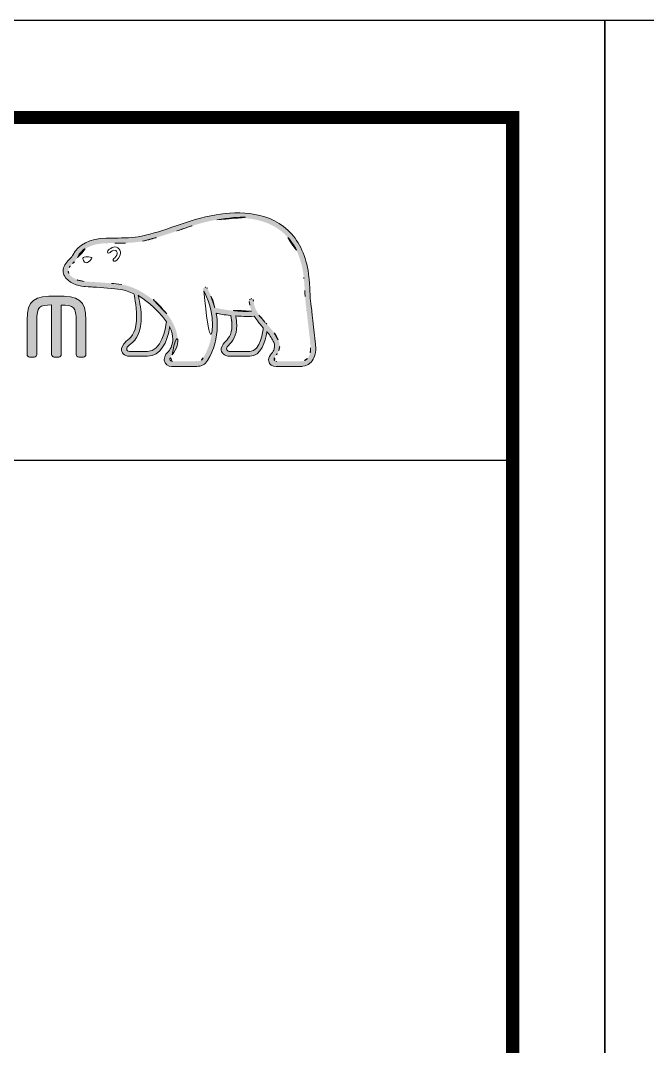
# Model space of a CAD drawing. Extents: x 16296675204 to 16296683393, y -37409618576 to -37409617244.
# Drawn here: x 16296675864.3 to 16296675935.9, y -37409617484.3 to -37409617367.1 of the extents above; entities that cross this region are included whole.
import ezdxf

# ---------------------------------------------------------------- set-up
doc = ezdxf.new("R2010")
doc.units = 0
doc.header["$LTSCALE"] = 10
doc.header["$MEASUREMENT"] = 0
doc.layers.get('0').update_dxf_attribs({"linetype": 'CONTINUOUS'})
doc.layers.add('레이어 1', color=7, linetype='CONTINUOUS', lineweight=0)

msp = doc.modelspace()

# ---------------------------------------------------------------- hatches: boundary and pattern name
at = {"layer": '레이어 1'}
h = msp.add_hatch(color=5, dxfattribs=at)
h.dxf.hatch_style = 1
edge = h.paths.add_edge_path(flags=16)
edge.add_spline(control_points=[(16296675897.11409, -37409617405.735893), (16296675896.830561, -37409617406.049751), (16296675896.474251, -37409617406.052567), (16296675896.45883, -37409617406.052567), (16296675896.45883, -37409617406.052567), (16296675893.60463, -37409617406.052567), (16296675893.60463, -37409617406.052567), (16296675893.49976, -37409617406.052567), (16296675893.41963, -37409617406.026268), (16296675893.367741, -37409617405.975037), (16296675893.324421, -37409617405.932617), (16296675893.303379, -37409617405.868088), (16296675893.303379, -37409617405.788132), (16296675893.303379, -37409617405.627167), (16296675893.420879, -37409617405.479187), (16296675893.54571, -37409617405.322083), (16296675893.66143, -37409617405.173401), (16296675893.77137, -37409617405.032417), (16296675893.83292, -37409617404.859177), (16296675893.989149, -37409617404.438721), (16296675893.973181, -37409617403.990189), (16296675893.786631, -37409617403.594971), (16296675893.44961, -37409617402.879921), (16296675892.94956, -37409617402.31813), (16296675892.464911, -37409617401.775269), (16296675892.464911, -37409617401.775269), (16296675892.300791, -37409617401.595016), (16296675892.300791, -37409617401.593269), (16296675891.67078, -37409617400.89122), (16296675891.01973, -37409617400.164932), (16296675890.968361, -37409617399.180229), (16296675890.956619, -37409617398.985237), (16296675890.866489, -37409617398.867416), (16296675890.741119, -37409617398.872681), (16296675890.741119, -37409617398.872681), (16296675890.556471, -37409617398.961388), (16296675890.55246, -37409617398.961388), (16296675890.50248, -37409617399.016457), (16296675890.4746, -37409617399.098503), (16296675890.4746, -37409617399.192863), (16296675890.4746, -37409617399.192863), (16296675890.476179, -37409617399.226151), (16296675890.476179, -37409617399.226517), (16296675890.501431, -37409617399.582458), (16296675890.5863, -37409617399.931732), (16296675890.73551, -37409617400.294327), (16296675890.73551, -37409617400.294327), (16296675890.75008, -37409617400.330818), (16296675890.75008, -37409617400.330818), (16296675890.75008, -37409617400.330818), (16296675890.711479, -37409617400.332207), (16296675890.711479, -37409617400.332207), (16296675888.87916, -37409617400.404808), (16296675887.0828, -37409617400.059036), (16296675886.554501, -37409617399.931732), (16296675886.228701, -37409617398.62088), (16296675885.700239, -37409617397.751892), (16296675885.677441, -37409617397.715073), (16296675885.63641, -37409617397.647041), (16296675885.570829, -37409617397.594772), (16296675885.5077, -37409617397.576538), (16296675885.5077, -37409617397.576538), (16296675885.35339, -37409617397.599693), (16296675885.334471, -37409617397.602142), (16296675885.321501, -37409617397.621429), (16296675885.294491, -37409617397.657898), (16296675885.234871, -37409617397.737869), (16296675885.234871, -37409617397.737869), (16296675885.22752, -37409617397.802032), (16296675885.22752, -37409617397.802032), (16296675885.22752, -37409617397.802032), (16296675885.276251, -37409617397.974564), (16296675885.276251, -37409617397.974564), (16296675885.316231, -37409617398.043663), (16296675886.257111, -37409617399.691872), (16296675886.257111, -37409617401.874878), (16296675886.257111, -37409617403.221497), (16296675885.903271, -37409617404.491997), (16296675885.20542, -37409617405.650681), (16296675885.03867, -37409617405.928757), (16296675884.81896, -37409617406.052567), (16296675884.49214, -37409617406.052567), (16296675884.49214, -37409617406.052567), (16296675881.678591, -37409617406.052567), (16296675881.678591, -37409617406.052567), (16296675881.58532, -37409617406.052567), (16296675881.39069, -37409617405.986977), (16296675881.39069, -37409617405.783569), (16296675881.39069, -37409617405.671356), (16296675881.494659, -37409617405.487244), (16296675881.667919, -37409617405.293327), (16296675882.840401, -37409617403.98774), (16296675882.16396, -37409617401.948502), (16296675881.03949, -37409617400.605042), (16296675879.9534, -37409617399.309273), (16296675878.18088, -37409617397.678589), (16296675875.904949, -37409617397.273537), (16296675875.098379, -37409617397.132591), (16296675873.772989, -37409617397.054047), (16296675872.702511, -37409617396.99054), (16296675872.702511, -37409617396.99054), (16296675871.62048, -37409617396.926376), (16296675871.62048, -37409617396.926376), (16296675871.06518, -37409617396.883942), (16296675870.14744, -37409617396.542389), (16296675869.86812, -37409617396.013527), (16296675869.75012, -37409617395.794357), (16296675869.763439, -37409617395.572037), (16296675869.911421, -37409617395.316399), (16296675870.004539, -37409617395.162109), (16296675870.13236, -37409617395.029541), (16296675870.29315, -37409617394.868217), (16296675870.47094, -37409617394.688316), (16296675870.65383, -37409617394.502113), (16296675870.796221, -37409617394.25663), (16296675870.796221, -37409617394.25663), (16296675870.837061, -37409617394.17984), (16296675870.837061, -37409617394.17984), (16296675871.38044, -37409617393.140411), (16296675872.499809, -37409617392.591583), (16296675874.16539, -37409617392.547409), (16296675874.16539, -37409617392.547409), (16296675875.10471, -37409617392.536888), (16296675875.10471, -37409617392.536888), (16296675876.136049, -37409617392.531631), (16296675877.306299, -37409617392.525673), (16296675878.267851, -37409617392.318764), (16296675879.61833, -37409617392.028397), (16296675880.97319, -37409617391.565491), (16296675882.16885, -37409617391.157997), (16296675882.16885, -37409617391.157997), (16296675882.207081, -37409617391.145393), (16296675882.207081, -37409617391.145393), (16296675883.685909, -37409617390.639687), (16296675885.21524, -37409617390.116814), (16296675886.77857, -37409617389.862228), (16296675889.280531, -37409617389.448067), (16296675892.716339, -37409617389.461746), (16296675894.877951, -37409617391.888474), (16296675895.87706, -37409617393.012039), (16296675896.4925, -37409617394.557167), (16296675896.704309, -37409617396.482071), (16296675896.704309, -37409617396.482071), (16296675896.69626, -37409617396.475754), (16296675896.688869, -37409617396.469101), (16296675896.706051, -37409617396.507294), (16296675896.7222, -37409617396.723343), (16296675896.81127, -37409617397.947922), (16296675896.83687, -37409617398.536713), (16296675896.86388, -37409617399.145493), (16296675897.01782, -37409617400.275047), (16296675897.01782, -37409617400.275047), (16296675897.454069, -37409617404.052597), (16296675897.454069, -37409617404.052597), (16296675897.454069, -37409617404.052597), (16296675897.480021, -37409617404.511658), (16296675897.480021, -37409617404.511658), (16296675897.480021, -37409617405.053818), (16296675897.357281, -37409617405.465874), (16296675897.11409, -37409617405.735893)], knot_values=[0, 0, 0, 0, 1, 1, 1, 2, 2, 2, 3, 3, 3, 4, 4, 4, 5, 5, 5, 6, 6, 6, 7, 7, 7, 8, 8, 8, 9, 9, 9, 10, 10, 10, 11, 11, 11, 12, 12, 12, 13, 13, 13, 14, 14, 14, 15, 15, 15, 16, 16, 16, 17, 17, 17, 18, 18, 18, 19, 19, 19, 20, 20, 20, 21, 21, 21, 22, 22, 22, 23, 23, 23, 24, 24, 24, 25, 25, 25, 26, 26, 26, 27, 27, 27, 28, 28, 28, 29, 29, 29, 30, 30, 30, 31, 31, 31, 32, 32, 32, 33, 33, 33, 34, 34, 34, 35, 35, 35, 36, 36, 36, 37, 37, 37, 38, 38, 38, 39, 39, 39, 40, 40, 40, 41, 41, 41, 42, 42, 42, 43, 43, 43, 44, 44, 44, 45, 45, 45, 46, 46, 46, 47, 47, 47, 48, 48, 48, 49, 49, 49, 50, 50, 50, 51, 51, 51, 52, 52, 52, 53, 53, 53, 53], degree=3, periodic=0)
edge = h.paths.add_edge_path(flags=16)
edge.add_spline(control_points=[(16296675890.51598, -37409617404.919487), (16296675890.51598, -37409617404.919487), (16296675888.18762, -37409617404.919487), (16296675888.18762, -37409617404.919487), (16296675888.01544, -37409617404.919487), (16296675887.879379, -37409617404.782028), (16296675887.879379, -37409617404.606667), (16296675887.879379, -37409617404.484299), (16296675887.98563, -37409617404.328598), (16296675888.086109, -37409617404.221626), (16296675888.55971, -37409617403.768204), (16296675889.04417, -37409617403.143997), (16296675889.04417, -37409617401.95903), (16296675889.04417, -37409617401.95903), (16296675889.014179, -37409617401.420731), (16296675889.014179, -37409617401.41864), (16296675889.014179, -37409617401.41864), (16296675888.92861, -37409617400.89505), (16296675888.92861, -37409617400.89505), (16296675888.92861, -37409617400.89505), (16296675888.922649, -37409617400.862083), (16296675888.922649, -37409617400.862083), (16296675888.922649, -37409617400.862083), (16296675888.95701, -37409617400.864548), (16296675888.95701, -37409617400.864548), (16296675889.391171, -37409617400.895752), (16296675890.23597, -37409617400.942757), (16296675891.04253, -37409617400.904533), (16296675891.24733, -37409617401.230309), (16296675891.57733, -37409617401.649368), (16296675892.05917, -37409617402.207657), (16296675892.03706, -37409617402.485413), (16296675891.80702, -37409617404.919487), (16296675890.51598, -37409617404.919487)], knot_values=[0, 0, 0, 0, 1, 1, 1, 2, 2, 2, 3, 3, 3, 4, 4, 4, 5, 5, 5, 6, 6, 6, 7, 7, 7, 8, 8, 8, 9, 9, 9, 10, 10, 10, 11, 11, 11, 11], degree=3, periodic=0)
edge = h.paths.add_edge_path(flags=16)
edge.add_spline(control_points=[(16296675878.8328, -37409617404.919487), (16296675878.8328, -37409617404.919487), (16296675876.78903, -37409617404.919487), (16296675876.78903, -37409617404.919487), (16296675876.63578, -37409617404.919487), (16296675876.470949, -37409617404.793243), (16296675876.470949, -37409617404.606667), (16296675876.470949, -37409617404.493431), (16296675876.565981, -37409617404.353142), (16296675876.739229, -37409617404.213913), (16296675877.256479, -37409617403.801857), (16296675878.04026, -37409617403.178337), (16296675878.12513, -37409617401.456833), (16296675878.12513, -37409617401.456833), (16296675878.13686, -37409617400.987267), (16296675878.13686, -37409617400.987267), (16296675878.13686, -37409617400.255058), (16296675877.96907, -37409617399.371002), (16296675877.809879, -37409617398.58091), (16296675877.809879, -37409617398.58091), (16296675877.783911, -37409617398.500259), (16296675877.783911, -37409617398.500259), (16296675877.783911, -37409617398.500259), (16296675877.850889, -37409617398.552513), (16296675877.850889, -37409617398.552513), (16296675878.155621, -37409617398.740112), (16296675879.82489, -37409617399.871407), (16296675881.00951, -37409617401.542793), (16296675880.911301, -37409617402.333908), (16296675880.46524, -37409617404.919487), (16296675878.8328, -37409617404.919487)], knot_values=[0, 0, 0, 0, 1, 1, 1, 2, 2, 2, 3, 3, 3, 4, 4, 4, 5, 5, 5, 6, 6, 6, 7, 7, 7, 8, 8, 8, 9, 9, 9, 10, 10, 10, 10], degree=3, periodic=0)
edge = h.paths.add_edge_path()
edge.add_spline(control_points=[(16296675898.030951, -37409617403.995453), (16296675898.03023, -37409617403.990189), (16296675897.5968, -37409617400.196503), (16296675897.5968, -37409617400.196503), (16296675897.43635, -37409617399.062737), (16296675897.4132, -37409617398.45816), (16296675897.392349, -37409617397.922333), (16296675897.392349, -37409617397.922333), (16296675897.285049, -37409617396.424553), (16296675897.285049, -37409617396.423492), (16296675897.056761, -37409617394.373413), (16296675896.39327, -37409617392.717484), (16296675895.312099, -37409617391.506577), (16296675892.976549, -37409617388.882401), (16296675889.330681, -37409617388.854691), (16296675886.68232, -37409617389.291313), (16296675885.05813, -37409617389.559937), (16296675883.505659, -37409617390.089828), (16296675882.004721, -37409617390.603218), (16296675882.004721, -37409617390.603218), (16296675881.956341, -37409617390.620392), (16296675881.956341, -37409617390.620392), (16296675880.78297, -37409617391.020523), (16296675879.451401, -37409617391.476067), (16296675878.14477, -37409617391.754494), (16296675877.247021, -37409617391.94632), (16296675876.12273, -37409617391.955093), (16296675875.129589, -37409617391.960358), (16296675875.129589, -37409617391.960358), (16296675874.146629, -37409617391.972267), (16296675874.146629, -37409617391.972267), (16296675872.257851, -37409617392.018921), (16296675870.971359, -37409617392.672958), (16296675870.32156, -37409617393.915421), (16296675870.32156, -37409617393.915421), (16296675870.292271, -37409617393.969063), (16296675870.292271, -37409617393.969063), (16296675870.18479, -37409617394.157387), (16296675870.0254, -37409617394.317307), (16296675869.882681, -37409617394.460388), (16296675869.725389, -37409617394.618896), (16296675869.54813, -37409617394.796677), (16296675869.41276, -37409617395.026733), (16296675869.276859, -37409617395.257141), (16296675869.208309, -37409617395.490677), (16296675869.208309, -37409617395.720016), (16296675869.208309, -37409617395.912903), (16296675869.256689, -37409617396.102272), (16296675869.353861, -37409617396.283218), (16296675869.755381, -37409617397.041412), (16296675870.900709, -37409617397.450638), (16296675871.584181, -37409617397.49939), (16296675871.584181, -37409617397.49939), (16296675872.59029, -37409617397.562523), (16296675872.614309, -37409617397.564621), (16296675873.620251, -37409617397.621429), (16296675874.9979, -37409617397.701027), (16296675875.8022, -37409617397.843063), (16296675876.27248, -37409617397.926178), (16296675876.80691, -37409617398.094849), (16296675877.299271, -37409617398.32666), (16296675877.334339, -37409617398.454308), (16296675877.58997, -37409617399.590881), (16296675877.58997, -37409617400.987984), (16296675877.58997, -37409617400.987984), (16296675877.579109, -37409617401.431259), (16296675877.579109, -37409617401.431259), (16296675877.50494, -37409617402.904457), (16296675876.862671, -37409617403.419273), (16296675876.39205, -37409617403.795914), (16296675876.344351, -37409617403.833443), (16296675875.92494, -37409617404.181664), (16296675875.894779, -37409617404.600723), (16296675875.87339, -37409617404.837784), (16296675875.94124, -37409617405.053818), (16296675876.085211, -37409617405.20916), (16296675876.241249, -37409617405.377487), (16296675876.4785, -37409617405.462692), (16296675876.78903, -37409617405.462692), (16296675876.78903, -37409617405.462692), (16296675878.8328, -37409617405.462692), (16296675878.8328, -37409617405.462692), (16296675880.362499, -37409617405.462692), (16296675881.119261, -37409617403.815552), (16296675881.34947, -37409617402.272537), (16296675881.34947, -37409617402.272537), (16296675881.354219, -37409617402.055473), (16296675881.354219, -37409617402.055473), (16296675881.354219, -37409617402.055473), (16296675881.417351, -37409617402.164169), (16296675881.417351, -37409617402.164169), (16296675881.613529, -37409617402.600769), (16296675881.73156, -37409617403.122597), (16296675881.73156, -37409617403.515694), (16296675881.73156, -37409617404.067337), (16296675881.56077, -37409617404.549179), (16296675881.23638, -37409617404.908257), (16296675881.154499, -37409617404.989288), (16296675880.74543, -37409617405.413254), (16296675880.74543, -37409617405.836533), (16296675880.74543, -37409617405.836533), (16296675880.749109, -37409617405.906326), (16296675880.749109, -37409617405.906326), (16296675880.80715, -37409617406.406403), (16296675881.21183, -37409617406.629784), (16296675881.58777, -37409617406.629784), (16296675881.58777, -37409617406.629784), (16296675884.49214, -37409617406.629784), (16296675884.49214, -37409617406.629784), (16296675885.016399, -37409617406.629784), (16296675885.434219, -37409617406.393753), (16296675885.702669, -37409617405.94841), (16296675886.441759, -37409617404.721359), (16296675886.81628, -37409617403.388763), (16296675886.81628, -37409617401.988831), (16296675886.81628, -37409617401.55188), (16296675886.77507, -37409617401.08548), (16296675886.69442, -37409617400.601532), (16296675886.69442, -37409617400.601532), (16296675886.687401, -37409617400.562958), (16296675886.687401, -37409617400.562958), (16296675886.687401, -37409617400.562958), (16296675886.725981, -37409617400.57103), (16296675886.725981, -37409617400.57103), (16296675887.07542, -37409617400.638702), (16296675887.637581, -37409617400.736191), (16296675888.33227, -37409617400.811234), (16296675888.33227, -37409617400.811234), (16296675888.352461, -37409617400.813698), (16296675888.352461, -37409617400.813698), (16296675888.352461, -37409617400.813698), (16296675888.44591, -37409617401.346046), (16296675888.44591, -37409617401.346046), (16296675888.44591, -37409617401.346046), (16296675888.46641, -37409617401.472267), (16296675888.46641, -37409617401.47438), (16296675888.46641, -37409617401.47438), (16296675888.49412, -37409617401.945358), (16296675888.49412, -37409617401.945358), (16296675888.49412, -37409617403.075607), (16296675887.980709, -37409617403.567261), (16296675887.704729, -37409617403.830971), (16296675887.700859, -37409617403.834488), (16296675887.31583, -37409617404.22583), (16296675887.27409, -37409617404.573013), (16296675887.27409, -37409617404.573013), (16296675887.260771, -37409617404.679626), (16296675887.260771, -37409617404.679626), (16296675887.260771, -37409617404.788696), (16296675887.288811, -37409617405.002609), (16296675887.47958, -37409617405.199699), (16296675887.64757, -37409617405.374687), (16296675887.9076, -37409617405.462692), (16296675888.25338, -37409617405.462692), (16296675888.25338, -37409617405.462692), (16296675890.51598, -37409617405.462692), (16296675890.51598, -37409617405.462692), (16296675891.890129, -37409617405.462692), (16296675892.303761, -37409617403.715607), (16296675892.47051, -37409617402.736488), (16296675892.47051, -37409617402.736488), (16296675892.478239, -37409617402.635498), (16296675892.478239, -37409617402.635498), (16296675892.478239, -37409617402.635498), (16296675892.532591, -37409617402.709488), (16296675892.532591, -37409617402.709488), (16296675892.84944, -37409617403.114182), (16296675893.12735, -37409617403.564102), (16296675893.26112, -37409617403.843964), (16296675893.33143, -37409617403.989479), (16296675893.36931, -37409617404.151154), (16296675893.36931, -37409617404.313171), (16296675893.36931, -37409617404.313171), (16296675893.318119, -37409617404.640701), (16296675893.318119, -37409617404.640701), (16296675893.26516, -37409617404.818497), (16296675893.143829, -37409617404.982269), (16296675893.02512, -37409617405.140778), (16296675892.85099, -37409617405.366966), (16296675892.67144, -37409617405.60157), (16296675892.67144, -37409617405.88633), (16296675892.67144, -37409617405.88633), (16296675892.68829, -37409617406.043083), (16296675892.68829, -37409617406.043083), (16296675892.77104, -37409617406.42112), (16296675893.07737, -37409617406.629784), (16296675893.55027, -37409617406.629784), (16296675893.55027, -37409617406.629784), (16296675896.45743, -37409617406.629784), (16296675896.45743, -37409617406.629784), (16296675896.52124, -37409617406.629784), (16296675897.089359, -37409617406.615753), (16296675897.53437, -37409617406.134262), (16296675897.88961, -37409617405.749573), (16296675898.062149, -37409617405.220718), (16296675898.062149, -37409617404.518661), (16296675898.062149, -37409617404.518661), (16296675898.03129, -37409617403.997902), (16296675898.030951, -37409617403.995453)], knot_values=[0, 0, 0, 0, 1, 1, 1, 2, 2, 2, 3, 3, 3, 4, 4, 4, 5, 5, 5, 6, 6, 6, 7, 7, 7, 8, 8, 8, 9, 9, 9, 10, 10, 10, 11, 11, 11, 12, 12, 12, 13, 13, 13, 14, 14, 14, 15, 15, 15, 16, 16, 16, 17, 17, 17, 18, 18, 18, 19, 19, 19, 20, 20, 20, 21, 21, 21, 22, 22, 22, 23, 23, 23, 24, 24, 24, 25, 25, 25, 26, 26, 26, 27, 27, 27, 28, 28, 28, 29, 29, 29, 30, 30, 30, 31, 31, 31, 32, 32, 32, 33, 33, 33, 34, 34, 34, 35, 35, 35, 36, 36, 36, 37, 37, 37, 38, 38, 38, 39, 39, 39, 40, 40, 40, 41, 41, 41, 42, 42, 42, 43, 43, 43, 44, 44, 44, 45, 45, 45, 46, 46, 46, 47, 47, 47, 48, 48, 48, 49, 49, 49, 50, 50, 50, 51, 51, 51, 52, 52, 52, 53, 53, 53, 54, 54, 54, 55, 55, 55, 56, 56, 56, 57, 57, 57, 58, 58, 58, 59, 59, 59, 60, 60, 60, 61, 61, 61, 62, 62, 62, 63, 63, 63, 64, 64, 64, 65, 65, 65, 66, 66, 66, 66], degree=3, periodic=0)
edge = h.paths.add_edge_path(flags=0)
edge.add_spline(control_points=[(16296675871.534731, -37409617394.184387), (16296675871.534731, -37409617394.184387), (16296675871.957661, -37409617393.993271), (16296675872.48159, -37409617394.195259), (16296675872.48159, -37409617394.195259), (16296675872.546459, -37409617394.222961), (16296675872.46195, -37409617394.342552), (16296675872.206829, -37409617394.685516), (16296675871.955379, -37409617394.759521), (16296675871.955379, -37409617394.759521), (16296675871.955379, -37409617394.759521), (16296675871.773211, -37409617394.823677), (16296675871.670811, -37409617394.699539), (16296675871.463909, -37409617394.456879), (16296675871.4576, -37409617394.315552), (16296675871.4576, -37409617394.315552), (16296675871.4576, -37409617394.315552), (16296675871.436199, -37409617394.210693), (16296675871.534731, -37409617394.184387)], knot_values=[0, 0, 0, 0, 1, 1, 1, 2, 2, 2, 3, 3, 3, 4, 4, 4, 5, 5, 5, 6, 6, 6, 6], degree=3, periodic=0)
edge = h.paths.add_edge_path(flags=0)
edge.add_spline(control_points=[(16296675874.325649, -37409617393.406578), (16296675874.262341, -37409617393.475662), (16296675874.257441, -37409617393.590691), (16296675874.325649, -37409617393.651352), (16296675874.39089, -37409617393.710274), (16296675874.503969, -37409617393.694839), (16296675874.567089, -37409617393.625412), (16296675874.60076, -37409617393.590691), (16296675874.947941, -37409617393.178627), (16296675875.247431, -37409617393.389389), (16296675875.356831, -37409617393.467957), (16296675875.402069, -37409617393.579468), (16296675875.38595, -37409617393.723587), (16296675875.36034, -37409617393.954681), (16296675875.159929, -37409617394.21701), (16296675875.019831, -37409617394.306778), (16296675874.94146, -37409617394.354477), (16296675874.88973, -37409617394.456879), (16296675874.926901, -37409617394.539642), (16296675874.96372, -37409617394.62204), (16296675875.068581, -37409617394.646606), (16296675875.152731, -37409617394.607323), (16296675875.403469, -37409617394.487381), (16296675875.719629, -37409617394.086906), (16296675875.76293, -37409617393.713432), (16296675875.791679, -37409617393.453217), (16296675875.6749, -37409617393.240707), (16296675875.466949, -37409617393.09729), (16296675875.019831, -37409617392.779907), (16296675874.513081, -37409617393.204567), (16296675874.325649, -37409617393.406578)], knot_values=[0, 0, 0, 0, 1, 1, 1, 2, 2, 2, 3, 3, 3, 4, 4, 4, 5, 5, 5, 6, 6, 6, 7, 7, 7, 8, 8, 8, 9, 9, 9, 10, 10, 10, 10], degree=3, periodic=0)
edge = h.paths.add_edge_path(flags=0)
edge.add_spline(control_points=[(16296675874.26849, -37409617393.716232), (16296675874.26849, -37409617393.716232), (16296675874.26849, -37409617393.716232), (16296675874.26849, -37409617393.716232), (16296675874.26849, -37409617393.716232), (16296675874.26849, -37409617393.716232), (16296675874.26849, -37409617393.716232)], knot_values=[0, 0, 0, 0, 1, 1, 1, 2, 2, 2, 2], degree=3, periodic=0)
h = msp.add_hatch(color=5, dxfattribs=at)
h.dxf.hatch_style = 2
edge = h.paths.add_edge_path()
edge.add_spline(control_points=[(16296675865.08955, -37409617401.359009), (16296675865.08955, -37409617401.359009), (16296675865.08955, -37409617405.258621), (16296675865.08955, -37409617405.258621), (16296675865.08955, -37409617405.427277), (16296675865.222099, -37409617405.564392), (16296675865.384821, -37409617405.564392), (16296675865.384821, -37409617405.564392), (16296675865.90663, -37409617405.564392), (16296675865.90663, -37409617405.564392), (16296675866.09074, -37409617405.564392), (16296675866.20085, -37409617405.409401), (16296675866.20085, -37409617405.258621), (16296675866.20085, -37409617405.258621), (16296675866.20085, -37409617401.455437), (16296675866.20085, -37409617401.455437), (16296675866.20085, -37409617399.778481), (16296675866.48526, -37409617399.615417), (16296675867.903419, -37409617399.611557), (16296675867.903419, -37409617399.714668), (16296675867.903419, -37409617405.258621), (16296675867.903419, -37409617405.258621), (16296675867.903419, -37409617405.433601), (16296675868.02932, -37409617405.564392), (16296675868.196239, -37409617405.564392), (16296675868.196239, -37409617405.564392), (16296675868.70895, -37409617405.564392), (16296675868.70895, -37409617405.564392), (16296675868.89234, -37409617405.564392), (16296675869.002119, -37409617405.409401), (16296675869.002119, -37409617405.258621), (16296675869.002119, -37409617405.258621), (16296675869.002119, -37409617399.731842), (16296675869.002119, -37409617399.622437), (16296675869.6656, -37409617399.624878), (16296675870.13166, -37409617399.679588), (16296675870.38398, -37409617399.931732), (16296675870.64979, -37409617400.197189), (16296675870.7017, -37409617400.69236), (16296675870.7017, -37409617401.455437), (16296675870.7017, -37409617401.455437), (16296675870.7017, -37409617405.258621), (16296675870.7017, -37409617405.258621), (16296675870.7017, -37409617405.424141), (16296675870.83724, -37409617405.564392), (16296675870.997511, -37409617405.564392), (16296675870.997511, -37409617405.564392), (16296675871.52177, -37409617405.564392), (16296675871.52177, -37409617405.564392), (16296675871.7036, -37409617405.564392), (16296675871.815981, -37409617405.405891), (16296675871.815981, -37409617405.258621), (16296675871.815981, -37409617405.258621), (16296675871.815981, -37409617401.359009), (16296675871.815981, -37409617401.359009), (16296675871.815981, -37409617398.995422), (16296675870.977859, -37409617398.594917), (16296675868.4589, -37409617398.594917), (16296675865.93083, -37409617398.594917), (16296675865.08955, -37409617398.995422), (16296675865.08955, -37409617401.359009)], knot_values=[0, 0, 0, 0, 1, 1, 1, 2, 2, 2, 3, 3, 3, 4, 4, 4, 5, 5, 5, 6, 6, 6, 7, 7, 7, 8, 8, 8, 9, 9, 9, 10, 10, 10, 11, 11, 11, 12, 12, 12, 13, 13, 13, 14, 14, 14, 15, 15, 15, 16, 16, 16, 17, 17, 17, 18, 18, 18, 19, 19, 19, 20, 20, 20, 20], degree=3, periodic=0)

# ---------------------------------------------------------------- linework, layer by layer
at = {"color": 5}
msp.add_line((16296675878.742241, -37409617405.462692), (16296675878.742241, -37409617405.462692), dxfattribs=at)
at = {"color": 5, "ltscale": 40}
msp.add_line((16296675920.552481, -37409617417.36499), (16296675816.50938, -37409617417.36499), dxfattribs=at)
at = {"ltscale": 0.5}
for points in [[(16296675280.084169, -37409617844.102562), (16296675931.084169, -37409617844.102562), (16296675931.084169, -37409617367.102562), (16296675280.084169, -37409617367.102562)], [(16296675931.084169, -37409617844.102562), (16296676582.084169, -37409617844.102562), (16296676582.084169, -37409617367.102562), (16296675931.084169, -37409617367.102562)]]:
    msp.add_lwpolyline(points, close=True, dxfattribs=at)
at = {"color": 5, "linetype": 'ByBlock', "lineweight": 200, "const_width": 1.5}
msp.add_lwpolyline([(16296675290.552361, -37409617823.677841), (16296675920.552361, -37409617823.677841), (16296675920.552361, -37409617378.177841), (16296675290.552361, -37409617378.177841)], close=True, dxfattribs=at)
at = {"layer": '레이어 1', "color": 5}
for points, knots in [([(16296675898.030951, -37409617403.995453), (16296675898.03023, -37409617403.990189), (16296675897.5968, -37409617400.196503), (16296675897.5968, -37409617400.196503), (16296675897.43635, -37409617399.062737), (16296675897.4132, -37409617398.45816), (16296675897.392349, -37409617397.922333), (16296675897.392349, -37409617397.922333), (16296675897.285049, -37409617396.424553), (16296675897.285049, -37409617396.423492), (16296675897.056761, -37409617394.373413), (16296675896.39327, -37409617392.717484), (16296675895.312099, -37409617391.506577), (16296675892.976549, -37409617388.882401), (16296675889.330681, -37409617388.854691), (16296675886.68232, -37409617389.291313), (16296675885.05813, -37409617389.559937), (16296675883.505659, -37409617390.089828), (16296675882.004721, -37409617390.603218), (16296675882.004721, -37409617390.603218), (16296675881.956341, -37409617390.620392), (16296675881.956341, -37409617390.620392), (16296675880.78297, -37409617391.020523), (16296675879.451401, -37409617391.476067), (16296675878.14477, -37409617391.754494), (16296675877.247021, -37409617391.94632), (16296675876.12273, -37409617391.955093), (16296675875.129589, -37409617391.960358), (16296675875.129589, -37409617391.960358), (16296675874.146629, -37409617391.972267), (16296675874.146629, -37409617391.972267), (16296675872.257851, -37409617392.018921), (16296675870.971359, -37409617392.672958), (16296675870.32156, -37409617393.915421), (16296675870.32156, -37409617393.915421), (16296675870.292271, -37409617393.969063), (16296675870.292271, -37409617393.969063), (16296675870.18479, -37409617394.157387), (16296675870.0254, -37409617394.317307), (16296675869.882681, -37409617394.460388), (16296675869.725389, -37409617394.618896), (16296675869.54813, -37409617394.796677), (16296675869.41276, -37409617395.026733), (16296675869.276859, -37409617395.257141), (16296675869.208309, -37409617395.490677), (16296675869.208309, -37409617395.720016), (16296675869.208309, -37409617395.912903), (16296675869.256689, -37409617396.102272), (16296675869.353861, -37409617396.283218), (16296675869.755381, -37409617397.041412), (16296675870.900709, -37409617397.450638), (16296675871.584181, -37409617397.49939), (16296675871.584181, -37409617397.49939), (16296675872.59029, -37409617397.562523), (16296675872.614309, -37409617397.564621), (16296675873.620251, -37409617397.621429), (16296675874.9979, -37409617397.701027), (16296675875.8022, -37409617397.843063), (16296675876.27248, -37409617397.926178), (16296675876.80691, -37409617398.094849), (16296675877.299271, -37409617398.32666), (16296675877.334339, -37409617398.454308), (16296675877.58997, -37409617399.590881), (16296675877.58997, -37409617400.987984), (16296675877.58997, -37409617400.987984), (16296675877.579109, -37409617401.431259), (16296675877.579109, -37409617401.431259), (16296675877.50494, -37409617402.904457), (16296675876.862671, -37409617403.419273), (16296675876.39205, -37409617403.795914), (16296675876.344351, -37409617403.833443), (16296675875.92494, -37409617404.181664), (16296675875.894779, -37409617404.600723), (16296675875.87339, -37409617404.837784), (16296675875.94124, -37409617405.053818), (16296675876.085211, -37409617405.20916), (16296675876.241249, -37409617405.377487), (16296675876.4785, -37409617405.462692), (16296675876.78903, -37409617405.462692), (16296675876.78903, -37409617405.462692), (16296675878.8328, -37409617405.462692), (16296675878.8328, -37409617405.462692), (16296675880.362499, -37409617405.462692), (16296675881.119261, -37409617403.815552), (16296675881.34947, -37409617402.272537), (16296675881.34947, -37409617402.272537), (16296675881.354219, -37409617402.055473), (16296675881.354219, -37409617402.055473), (16296675881.354219, -37409617402.055473), (16296675881.417351, -37409617402.164169), (16296675881.417351, -37409617402.164169), (16296675881.613529, -37409617402.600769), (16296675881.73156, -37409617403.122597), (16296675881.73156, -37409617403.515694), (16296675881.73156, -37409617404.067337), (16296675881.56077, -37409617404.549179), (16296675881.23638, -37409617404.908257), (16296675881.154499, -37409617404.989288), (16296675880.74543, -37409617405.413254), (16296675880.74543, -37409617405.836533), (16296675880.74543, -37409617405.836533), (16296675880.749109, -37409617405.906326), (16296675880.749109, -37409617405.906326), (16296675880.80715, -37409617406.406403), (16296675881.21183, -37409617406.629784), (16296675881.58777, -37409617406.629784), (16296675881.58777, -37409617406.629784), (16296675884.49214, -37409617406.629784), (16296675884.49214, -37409617406.629784), (16296675885.016399, -37409617406.629784), (16296675885.434219, -37409617406.393753), (16296675885.702669, -37409617405.94841), (16296675886.441759, -37409617404.721359), (16296675886.81628, -37409617403.388763), (16296675886.81628, -37409617401.988831), (16296675886.81628, -37409617401.55188), (16296675886.77507, -37409617401.08548), (16296675886.69442, -37409617400.601532), (16296675886.69442, -37409617400.601532), (16296675886.687401, -37409617400.562958), (16296675886.687401, -37409617400.562958), (16296675886.687401, -37409617400.562958), (16296675886.725981, -37409617400.57103), (16296675886.725981, -37409617400.57103), (16296675887.07542, -37409617400.638702), (16296675887.637581, -37409617400.736191), (16296675888.33227, -37409617400.811234), (16296675888.33227, -37409617400.811234), (16296675888.352461, -37409617400.813698), (16296675888.352461, -37409617400.813698), (16296675888.352461, -37409617400.813698), (16296675888.44591, -37409617401.346046), (16296675888.44591, -37409617401.346046), (16296675888.44591, -37409617401.346046), (16296675888.46641, -37409617401.472267), (16296675888.46641, -37409617401.47438), (16296675888.46641, -37409617401.47438), (16296675888.49412, -37409617401.945358), (16296675888.49412, -37409617401.945358), (16296675888.49412, -37409617403.075607), (16296675887.980709, -37409617403.567261), (16296675887.704729, -37409617403.830971), (16296675887.700859, -37409617403.834488), (16296675887.31583, -37409617404.22583), (16296675887.27409, -37409617404.573013), (16296675887.27409, -37409617404.573013), (16296675887.260771, -37409617404.679626), (16296675887.260771, -37409617404.679626), (16296675887.260771, -37409617404.788696), (16296675887.288811, -37409617405.002609), (16296675887.47958, -37409617405.199699), (16296675887.64757, -37409617405.374687), (16296675887.9076, -37409617405.462692), (16296675888.25338, -37409617405.462692), (16296675888.25338, -37409617405.462692), (16296675890.51598, -37409617405.462692), (16296675890.51598, -37409617405.462692), (16296675891.890129, -37409617405.462692), (16296675892.303761, -37409617403.715607), (16296675892.47051, -37409617402.736488), (16296675892.47051, -37409617402.736488), (16296675892.478239, -37409617402.635498), (16296675892.478239, -37409617402.635498), (16296675892.478239, -37409617402.635498), (16296675892.532591, -37409617402.709488), (16296675892.532591, -37409617402.709488), (16296675892.84944, -37409617403.114182), (16296675893.12735, -37409617403.564102), (16296675893.26112, -37409617403.843964), (16296675893.33143, -37409617403.989479), (16296675893.36931, -37409617404.151154), (16296675893.36931, -37409617404.313171), (16296675893.36931, -37409617404.313171), (16296675893.318119, -37409617404.640701), (16296675893.318119, -37409617404.640701), (16296675893.26516, -37409617404.818497), (16296675893.143829, -37409617404.982269), (16296675893.02512, -37409617405.140778), (16296675892.85099, -37409617405.366966), (16296675892.67144, -37409617405.60157), (16296675892.67144, -37409617405.88633), (16296675892.67144, -37409617405.88633), (16296675892.68829, -37409617406.043083), (16296675892.68829, -37409617406.043083), (16296675892.77104, -37409617406.42112), (16296675893.07737, -37409617406.629784), (16296675893.55027, -37409617406.629784), (16296675893.55027, -37409617406.629784), (16296675896.45743, -37409617406.629784), (16296675896.45743, -37409617406.629784), (16296675896.52124, -37409617406.629784), (16296675897.089359, -37409617406.615753), (16296675897.53437, -37409617406.134262), (16296675897.88961, -37409617405.749573), (16296675898.062149, -37409617405.220718), (16296675898.062149, -37409617404.518661), (16296675898.062149, -37409617404.518661), (16296675898.03129, -37409617403.997902), (16296675898.030951, -37409617403.995453)], [0, 0, 0, 0, 1, 1, 1, 2, 2, 2, 3, 3, 3, 4, 4, 4, 5, 5, 5, 6, 6, 6, 7, 7, 7, 8, 8, 8, 9, 9, 9, 10, 10, 10, 11, 11, 11, 12, 12, 12, 13, 13, 13, 14, 14, 14, 15, 15, 15, 16, 16, 16, 17, 17, 17, 18, 18, 18, 19, 19, 19, 20, 20, 20, 21, 21, 21, 22, 22, 22, 23, 23, 23, 24, 24, 24, 25, 25, 25, 26, 26, 26, 27, 27, 27, 28, 28, 28, 29, 29, 29, 30, 30, 30, 31, 31, 31, 32, 32, 32, 33, 33, 33, 34, 34, 34, 35, 35, 35, 36, 36, 36, 37, 37, 37, 38, 38, 38, 39, 39, 39, 40, 40, 40, 41, 41, 41, 42, 42, 42, 43, 43, 43, 44, 44, 44, 45, 45, 45, 46, 46, 46, 47, 47, 47, 48, 48, 48, 49, 49, 49, 50, 50, 50, 51, 51, 51, 52, 52, 52, 53, 53, 53, 54, 54, 54, 55, 55, 55, 56, 56, 56, 57, 57, 57, 58, 58, 58, 59, 59, 59, 60, 60, 60, 61, 61, 61, 62, 62, 62, 63, 63, 63, 64, 64, 64, 65, 65, 65, 66, 66, 66, 66]), ([(16296675874.325649, -37409617393.406578), (16296675874.262341, -37409617393.475662), (16296675874.257441, -37409617393.590691), (16296675874.325649, -37409617393.651352), (16296675874.39089, -37409617393.710274), (16296675874.503969, -37409617393.694839), (16296675874.567089, -37409617393.625412), (16296675874.60076, -37409617393.590691), (16296675874.947941, -37409617393.178627), (16296675875.247431, -37409617393.389389), (16296675875.356831, -37409617393.467957), (16296675875.402069, -37409617393.579468), (16296675875.38595, -37409617393.723587), (16296675875.36034, -37409617393.954681), (16296675875.159929, -37409617394.21701), (16296675875.019831, -37409617394.306778), (16296675874.94146, -37409617394.354477), (16296675874.88973, -37409617394.456879), (16296675874.926901, -37409617394.539642), (16296675874.96372, -37409617394.62204), (16296675875.068581, -37409617394.646606), (16296675875.152731, -37409617394.607323), (16296675875.403469, -37409617394.487381), (16296675875.719629, -37409617394.086906), (16296675875.76293, -37409617393.713432), (16296675875.791679, -37409617393.453217), (16296675875.6749, -37409617393.240707), (16296675875.466949, -37409617393.09729), (16296675875.019831, -37409617392.779907), (16296675874.513081, -37409617393.204567), (16296675874.325649, -37409617393.406578)], [0, 0, 0, 0, 1, 1, 1, 2, 2, 2, 3, 3, 3, 4, 4, 4, 5, 5, 5, 6, 6, 6, 7, 7, 7, 8, 8, 8, 9, 9, 9, 10, 10, 10, 10]), ([(16296675871.534731, -37409617394.184387), (16296675871.534731, -37409617394.184387), (16296675871.957661, -37409617393.993271), (16296675872.48159, -37409617394.195259), (16296675872.48159, -37409617394.195259), (16296675872.546459, -37409617394.222961), (16296675872.46195, -37409617394.342552), (16296675872.206829, -37409617394.685516), (16296675871.955379, -37409617394.759521), (16296675871.955379, -37409617394.759521), (16296675871.955379, -37409617394.759521), (16296675871.773211, -37409617394.823677), (16296675871.670811, -37409617394.699539), (16296675871.463909, -37409617394.456879), (16296675871.4576, -37409617394.315552), (16296675871.4576, -37409617394.315552), (16296675871.4576, -37409617394.315552), (16296675871.436199, -37409617394.210693), (16296675871.534731, -37409617394.184387)], [0, 0, 0, 0, 1, 1, 1, 2, 2, 2, 3, 3, 3, 4, 4, 4, 5, 5, 5, 6, 6, 6, 6]), ([(16296675874.26849, -37409617393.716232), (16296675874.26849, -37409617393.716232), (16296675874.26849, -37409617393.716232), (16296675874.26849, -37409617393.716232), (16296675874.26849, -37409617393.716232), (16296675874.26849, -37409617393.716232), (16296675874.26849, -37409617393.716232)], [0, 0, 0, 0, 1, 1, 1, 2, 2, 2, 2]), ([(16296675865.08955, -37409617401.359009), (16296675865.08955, -37409617401.359009), (16296675865.08955, -37409617405.258621), (16296675865.08955, -37409617405.258621), (16296675865.08955, -37409617405.427277), (16296675865.222099, -37409617405.564392), (16296675865.384821, -37409617405.564392), (16296675865.384821, -37409617405.564392), (16296675865.90663, -37409617405.564392), (16296675865.90663, -37409617405.564392), (16296675866.09074, -37409617405.564392), (16296675866.20085, -37409617405.409401), (16296675866.20085, -37409617405.258621), (16296675866.20085, -37409617405.258621), (16296675866.20085, -37409617401.455437), (16296675866.20085, -37409617401.455437), (16296675866.20085, -37409617399.778481), (16296675866.48526, -37409617399.615417), (16296675867.903419, -37409617399.611557), (16296675867.903419, -37409617399.714668), (16296675867.903419, -37409617405.258621), (16296675867.903419, -37409617405.258621), (16296675867.903419, -37409617405.433601), (16296675868.02932, -37409617405.564392), (16296675868.196239, -37409617405.564392), (16296675868.196239, -37409617405.564392), (16296675868.70895, -37409617405.564392), (16296675868.70895, -37409617405.564392), (16296675868.89234, -37409617405.564392), (16296675869.002119, -37409617405.409401), (16296675869.002119, -37409617405.258621), (16296675869.002119, -37409617405.258621), (16296675869.002119, -37409617399.731842), (16296675869.002119, -37409617399.622437), (16296675869.6656, -37409617399.624878), (16296675870.13166, -37409617399.679588), (16296675870.38398, -37409617399.931732), (16296675870.64979, -37409617400.197189), (16296675870.7017, -37409617400.69236), (16296675870.7017, -37409617401.455437), (16296675870.7017, -37409617401.455437), (16296675870.7017, -37409617405.258621), (16296675870.7017, -37409617405.258621), (16296675870.7017, -37409617405.424141), (16296675870.83724, -37409617405.564392), (16296675870.997511, -37409617405.564392), (16296675870.997511, -37409617405.564392), (16296675871.52177, -37409617405.564392), (16296675871.52177, -37409617405.564392), (16296675871.7036, -37409617405.564392), (16296675871.815981, -37409617405.405891), (16296675871.815981, -37409617405.258621), (16296675871.815981, -37409617405.258621), (16296675871.815981, -37409617401.359009), (16296675871.815981, -37409617401.359009), (16296675871.815981, -37409617398.995422), (16296675870.977859, -37409617398.594917), (16296675868.4589, -37409617398.594917), (16296675865.93083, -37409617398.594917), (16296675865.08955, -37409617398.995422), (16296675865.08955, -37409617401.359009)], [0, 0, 0, 0, 1, 1, 1, 2, 2, 2, 3, 3, 3, 4, 4, 4, 5, 5, 5, 6, 6, 6, 7, 7, 7, 8, 8, 8, 9, 9, 9, 10, 10, 10, 11, 11, 11, 12, 12, 12, 13, 13, 13, 14, 14, 14, 15, 15, 15, 16, 16, 16, 17, 17, 17, 18, 18, 18, 19, 19, 19, 20, 20, 20, 20]), ([(16296675878.8328, -37409617404.919487), (16296675878.8328, -37409617404.919487), (16296675876.78903, -37409617404.919487), (16296675876.78903, -37409617404.919487), (16296675876.63578, -37409617404.919487), (16296675876.470949, -37409617404.793243), (16296675876.470949, -37409617404.606667), (16296675876.470949, -37409617404.493431), (16296675876.565981, -37409617404.353142), (16296675876.739229, -37409617404.213913), (16296675877.256479, -37409617403.801857), (16296675878.04026, -37409617403.178337), (16296675878.12513, -37409617401.456833), (16296675878.12513, -37409617401.456833), (16296675878.13686, -37409617400.987267), (16296675878.13686, -37409617400.987267), (16296675878.13686, -37409617400.255058), (16296675877.96907, -37409617399.371002), (16296675877.809879, -37409617398.58091), (16296675877.809879, -37409617398.58091), (16296675877.783911, -37409617398.500259), (16296675877.783911, -37409617398.500259), (16296675877.783911, -37409617398.500259), (16296675877.850889, -37409617398.552513), (16296675877.850889, -37409617398.552513), (16296675878.155621, -37409617398.740112), (16296675879.82489, -37409617399.871407), (16296675881.00951, -37409617401.542793), (16296675880.911301, -37409617402.333908), (16296675880.46524, -37409617404.919487), (16296675878.8328, -37409617404.919487)], [0, 0, 0, 0, 1, 1, 1, 2, 2, 2, 3, 3, 3, 4, 4, 4, 5, 5, 5, 6, 6, 6, 7, 7, 7, 8, 8, 8, 9, 9, 9, 10, 10, 10, 10]), ([(16296675885.276251, -37409617397.974564), (16296675885.316231, -37409617398.043663), (16296675886.257111, -37409617399.691872), (16296675886.257111, -37409617401.874878), (16296675886.257111, -37409617403.221497), (16296675885.903271, -37409617404.491997), (16296675885.20542, -37409617405.650681)], [24, 24, 24, 24, 25, 25, 25, 26, 26, 26, 26]), ([(16296675890.51598, -37409617404.919487), (16296675890.51598, -37409617404.919487), (16296675888.18762, -37409617404.919487), (16296675888.18762, -37409617404.919487), (16296675888.01544, -37409617404.919487), (16296675887.879379, -37409617404.782028), (16296675887.879379, -37409617404.606667), (16296675887.879379, -37409617404.484299), (16296675887.98563, -37409617404.328598), (16296675888.086109, -37409617404.221626), (16296675888.55971, -37409617403.768204), (16296675889.04417, -37409617403.143997), (16296675889.04417, -37409617401.95903), (16296675889.04417, -37409617401.95903), (16296675889.014179, -37409617401.420731), (16296675889.014179, -37409617401.41864), (16296675889.014179, -37409617401.41864), (16296675888.92861, -37409617400.89505), (16296675888.92861, -37409617400.89505), (16296675888.92861, -37409617400.89505), (16296675888.922649, -37409617400.862083), (16296675888.922649, -37409617400.862083), (16296675888.922649, -37409617400.862083), (16296675888.95701, -37409617400.864548), (16296675888.95701, -37409617400.864548), (16296675889.391171, -37409617400.895752), (16296675890.23597, -37409617400.942757), (16296675891.04253, -37409617400.904533), (16296675891.24733, -37409617401.230309), (16296675891.57733, -37409617401.649368), (16296675892.05917, -37409617402.207657), (16296675892.03706, -37409617402.485413), (16296675891.80702, -37409617404.919487), (16296675890.51598, -37409617404.919487)], [0, 0, 0, 0, 1, 1, 1, 2, 2, 2, 3, 3, 3, 4, 4, 4, 5, 5, 5, 6, 6, 6, 7, 7, 7, 8, 8, 8, 9, 9, 9, 10, 10, 10, 11, 11, 11, 11]), ([(16296675881.678591, -37409617406.052567), (16296675881.58532, -37409617406.052567), (16296675881.39069, -37409617405.986977), (16296675881.39069, -37409617405.783569), (16296675881.39069, -37409617405.671356), (16296675881.494659, -37409617405.487244), (16296675881.667919, -37409617405.293327)], [28, 28, 28, 28, 29, 29, 29, 30, 30, 30, 30]), ([(16296675893.367741, -37409617405.975037), (16296675893.324421, -37409617405.932617), (16296675893.303379, -37409617405.868088), (16296675893.303379, -37409617405.788132), (16296675893.303379, -37409617405.627167), (16296675893.420879, -37409617405.479187), (16296675893.54571, -37409617405.322083)], [3, 3, 3, 3, 4, 4, 4, 5, 5, 5, 5])]:
    msp.add_open_spline(points, degree=3, knots=knots, dxfattribs=at)
for points in [[(16296675886.77857, -37409617389.862228), (16296675889.280531, -37409617389.448067), (16296675892.716339, -37409617389.461746), (16296675894.877951, -37409617391.888474)], [(16296675882.207081, -37409617391.145393), (16296675883.685909, -37409617390.639687), (16296675885.21524, -37409617390.116814), (16296675886.77857, -37409617389.862228)], [(16296675878.267851, -37409617392.318764), (16296675879.61833, -37409617392.028397), (16296675880.97319, -37409617391.565491), (16296675882.16885, -37409617391.157997)], [(16296675882.16885, -37409617391.157997), (16296675882.16885, -37409617391.157997), (16296675882.207081, -37409617391.145393), (16296675882.207081, -37409617391.145393)], [(16296675894.877951, -37409617391.888474), (16296675895.87706, -37409617393.012039), (16296675896.4925, -37409617394.557167), (16296675896.704309, -37409617396.482071)], [(16296675870.837061, -37409617394.17984), (16296675871.38044, -37409617393.140411), (16296675872.499809, -37409617392.591583), (16296675874.16539, -37409617392.547409)], [(16296675874.16539, -37409617392.547409), (16296675874.16539, -37409617392.547409), (16296675875.10471, -37409617392.536888), (16296675875.10471, -37409617392.536888)], [(16296675875.10471, -37409617392.536888), (16296675876.136049, -37409617392.531631), (16296675877.306299, -37409617392.525673), (16296675878.267851, -37409617392.318764)], [(16296675870.796221, -37409617394.25663), (16296675870.796221, -37409617394.25663), (16296675870.837061, -37409617394.17984), (16296675870.837061, -37409617394.17984)], [(16296675869.911421, -37409617395.316399), (16296675870.004539, -37409617395.162109), (16296675870.13236, -37409617395.029541), (16296675870.29315, -37409617394.868217)], [(16296675870.29315, -37409617394.868217), (16296675870.47094, -37409617394.688316), (16296675870.65383, -37409617394.502113), (16296675870.796221, -37409617394.25663)], [(16296675869.86812, -37409617396.013527), (16296675869.75012, -37409617395.794357), (16296675869.763439, -37409617395.572037), (16296675869.911421, -37409617395.316399)], [(16296675871.62048, -37409617396.926376), (16296675871.06518, -37409617396.883942), (16296675870.14744, -37409617396.542389), (16296675869.86812, -37409617396.013527)], [(16296675896.688869, -37409617396.469101), (16296675896.706051, -37409617396.507294), (16296675896.7222, -37409617396.723343), (16296675896.81127, -37409617397.947922)], [(16296675896.704309, -37409617396.482071), (16296675896.704309, -37409617396.482071), (16296675896.69626, -37409617396.475754), (16296675896.688869, -37409617396.469101)], [(16296675872.702511, -37409617396.99054), (16296675872.702511, -37409617396.99054), (16296675871.62048, -37409617396.926376), (16296675871.62048, -37409617396.926376)], [(16296675875.904949, -37409617397.273537), (16296675875.098379, -37409617397.132591), (16296675873.772989, -37409617397.054047), (16296675872.702511, -37409617396.99054)], [(16296675881.03949, -37409617400.605042), (16296675879.9534, -37409617399.309273), (16296675878.18088, -37409617397.678589), (16296675875.904949, -37409617397.273537)], [(16296675885.22752, -37409617397.802032), (16296675885.22752, -37409617397.802032), (16296675885.276251, -37409617397.974564), (16296675885.276251, -37409617397.974564)], [(16296675885.234871, -37409617397.737869), (16296675885.234871, -37409617397.737869), (16296675885.22752, -37409617397.802032), (16296675885.22752, -37409617397.802032)], [(16296675885.334471, -37409617397.602142), (16296675885.321501, -37409617397.621429), (16296675885.294491, -37409617397.657898), (16296675885.234871, -37409617397.737869)], [(16296675885.5077, -37409617397.576538), (16296675885.5077, -37409617397.576538), (16296675885.35339, -37409617397.599693), (16296675885.334471, -37409617397.602142)], [(16296675885.677441, -37409617397.715073), (16296675885.63641, -37409617397.647041), (16296675885.570829, -37409617397.594772), (16296675885.5077, -37409617397.576538)], [(16296675886.554501, -37409617399.931732), (16296675886.228701, -37409617398.62088), (16296675885.700239, -37409617397.751892), (16296675885.677441, -37409617397.715073)], [(16296675890.55246, -37409617398.961388), (16296675890.50248, -37409617399.016457), (16296675890.4746, -37409617399.098503), (16296675890.4746, -37409617399.192863)], [(16296675890.741119, -37409617398.872681), (16296675890.741119, -37409617398.872681), (16296675890.556471, -37409617398.961388), (16296675890.55246, -37409617398.961388)], [(16296675890.968361, -37409617399.180229), (16296675890.956619, -37409617398.985237), (16296675890.866489, -37409617398.867416), (16296675890.741119, -37409617398.872681)], [(16296675896.81127, -37409617397.947922), (16296675896.83687, -37409617398.536713), (16296675896.86388, -37409617399.145493), (16296675897.01782, -37409617400.275047)], [(16296675890.711479, -37409617400.332207), (16296675888.87916, -37409617400.404808), (16296675887.0828, -37409617400.059036), (16296675886.554501, -37409617399.931732)], [(16296675890.4746, -37409617399.192863), (16296675890.4746, -37409617399.192863), (16296675890.476179, -37409617399.226151), (16296675890.476179, -37409617399.226517)], [(16296675890.476179, -37409617399.226517), (16296675890.501431, -37409617399.582458), (16296675890.5863, -37409617399.931732), (16296675890.73551, -37409617400.294327)], [(16296675892.300791, -37409617401.593269), (16296675891.67078, -37409617400.89122), (16296675891.01973, -37409617400.164932), (16296675890.968361, -37409617399.180229)], [(16296675890.73551, -37409617400.294327), (16296675890.73551, -37409617400.294327), (16296675890.75008, -37409617400.330818), (16296675890.75008, -37409617400.330818)], [(16296675890.75008, -37409617400.330818), (16296675890.75008, -37409617400.330818), (16296675890.711479, -37409617400.332207), (16296675890.711479, -37409617400.332207)], [(16296675897.01782, -37409617400.275047), (16296675897.01782, -37409617400.275047), (16296675897.454069, -37409617404.052597), (16296675897.454069, -37409617404.052597)], [(16296675881.667919, -37409617405.293327), (16296675882.840401, -37409617403.98774), (16296675882.16396, -37409617401.948502), (16296675881.03949, -37409617400.605042)], [(16296675892.464911, -37409617401.775269), (16296675892.464911, -37409617401.775269), (16296675892.300791, -37409617401.595016), (16296675892.300791, -37409617401.593269)], [(16296675893.786631, -37409617403.594971), (16296675893.44961, -37409617402.879921), (16296675892.94956, -37409617402.31813), (16296675892.464911, -37409617401.775269)], [(16296675893.83292, -37409617404.859177), (16296675893.989149, -37409617404.438721), (16296675893.973181, -37409617403.990189), (16296675893.786631, -37409617403.594971)], [(16296675897.480021, -37409617404.511658), (16296675897.480021, -37409617405.053818), (16296675897.357281, -37409617405.465874), (16296675897.11409, -37409617405.735893)], [(16296675897.454069, -37409617404.052597), (16296675897.454069, -37409617404.052597), (16296675897.480021, -37409617404.511658), (16296675897.480021, -37409617404.511658)], [(16296675884.49214, -37409617406.052567), (16296675884.49214, -37409617406.052567), (16296675881.678591, -37409617406.052567), (16296675881.678591, -37409617406.052567)], [(16296675885.20542, -37409617405.650681), (16296675885.03867, -37409617405.928757), (16296675884.81896, -37409617406.052567), (16296675884.49214, -37409617406.052567)], [(16296675893.60463, -37409617406.052567), (16296675893.49976, -37409617406.052567), (16296675893.41963, -37409617406.026268), (16296675893.367741, -37409617405.975037)], [(16296675893.54571, -37409617405.322083), (16296675893.66143, -37409617405.173401), (16296675893.77137, -37409617405.032417), (16296675893.83292, -37409617404.859177)], [(16296675896.45883, -37409617406.052567), (16296675896.45883, -37409617406.052567), (16296675893.60463, -37409617406.052567), (16296675893.60463, -37409617406.052567)], [(16296675897.11409, -37409617405.735893), (16296675896.830561, -37409617406.049751), (16296675896.474251, -37409617406.052567), (16296675896.45883, -37409617406.052567)]]:
    msp.add_open_spline(points, degree=3, dxfattribs=at)

doc.saveas('drawing.dxf')
